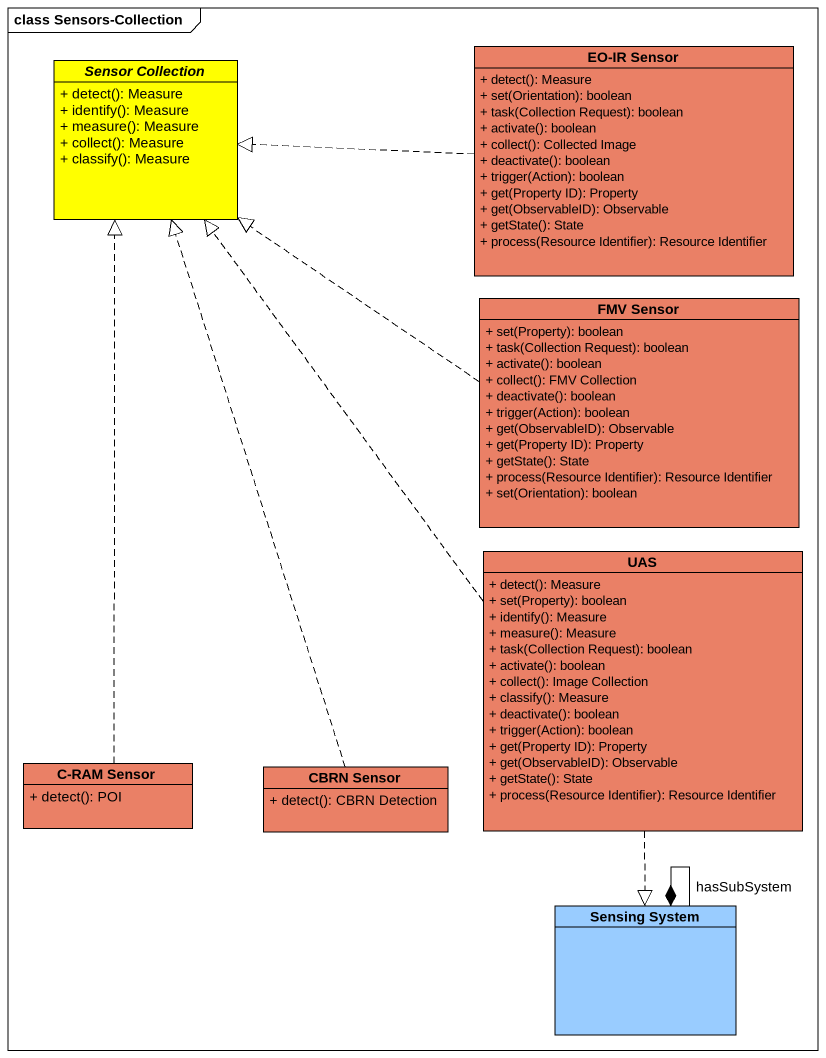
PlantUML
@startuml
mainframe class Sensors-Collection
hide circle
hide empty members
skinparam classAttributeIconSize 0
class "EO-IR Sensor" as EO_IR_Sensor #EA8066 {
  + detect(): Measure
  + set(Orientation): boolean
  + task(Collection Request): boolean
  + activate(): boolean
  + collect(): Collected Image
  + deactivate(): boolean
  + trigger(Action): boolean
  + get(Property ID): Property
  + get(ObservableID): Observable
  + getState(): State
  + process(Resource Identifier): Resource Identifier
}
abstract class "Sensor Collection" as Sensor_Collection #FFFF00 {
  + detect(): Measure
  + identify(): Measure
  + measure(): Measure
  + collect(): Measure
  + classify(): Measure
}
class "FMV Sensor" as FMV_Sensor #EA8066 {
  + set(Property): boolean
  + task(Collection Request): boolean
  + activate(): boolean
  + collect(): FMV Collection
  + deactivate(): boolean
  + trigger(Action): boolean
  + get(ObservableID): Observable
  + get(Property ID): Property
  + getState(): State
  + process(Resource Identifier): Resource Identifier
  + set(Orientation): boolean
}
class UAS #EA8066 {
  + detect(): Measure
  + set(Property): boolean
  + identify(): Measure
  + measure(): Measure
  + task(Collection Request): boolean
  + activate(): boolean
  + collect(): Image Collection
  + classify(): Measure
  + deactivate(): boolean
  + trigger(Action): boolean
  + get(Property ID): Property
  + get(ObservableID): Observable
  + getState(): State
  + process(Resource Identifier): Resource Identifier
}
class "C-RAM Sensor" as C_RAM_Sensor #EA8066 {
  + detect(): POI
}
class "CBRN Sensor" as CBRN_Sensor #EA8066 {
  + detect(): CBRN Detection
}
class "Sensing System" as Sensing_System #99CCFF
EO_IR_Sensor .left.|> Sensor_Collection
FMV_Sensor .left.|> Sensor_Collection
UAS .up.|> Sensor_Collection
UAS ..|> Sensing_System
C_RAM_Sensor .up.|> Sensor_Collection
CBRN_Sensor .up.|> Sensor_Collection
Sensing_System --* Sensing_System : hasSubSystem
@enduml
